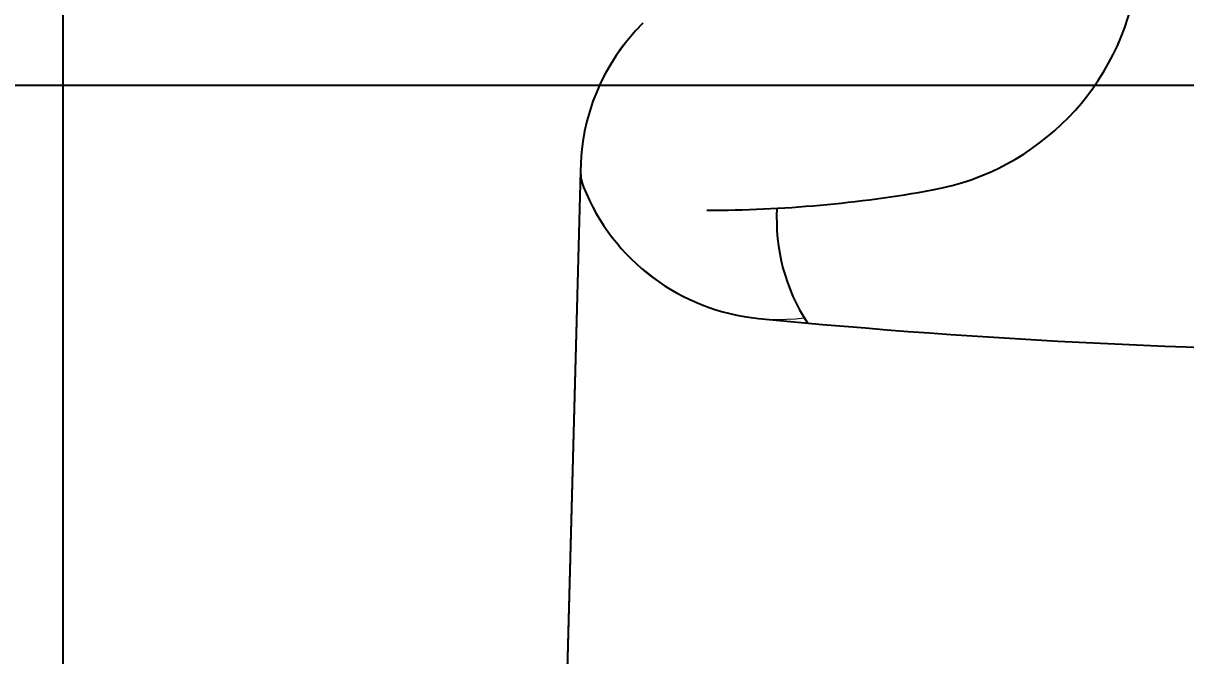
# Model space of a CAD drawing. Header units: millimetres. Extents: x 2148 to 2681, y 758 to 986.
# Drawn here: x 2413.1263 to 2413.4946, y 875.3378 to 875.5383 of the extents above; entities that cross this region are included whole.
import ezdxf

# ---------------------------------------------------------------- set-up
doc = ezdxf.new("R2010")
doc.units = ezdxf.units.MM
doc.linetypes.add('CENTER2', pattern=[28.575000000000003, 19.05, -3.175, 3.175, -3.175])
for name, color, linetype in [('0.1', 193, 'Continuous'), ('0.4', 121, 'Continuous'), ('cladding', 2, 'Continuous'), ('FIXTURE', 1, 'Continuous'), ('S_GRID LINES', 252, 'Continuous')]:
    doc.layers.add(name, color=color, linetype=linetype)
doc.styles.add('ARIALNW', font='ARIALN.TTF')
doc.dimstyles.new('DIM 100', dxfattribs={"dimtxt": 0.2, "dimasz": 0.2, "dimexe": 0.1, "dimexo": 0, "dimgap": 0.05, "dimtad": 1, "dimzin": 0, "dimdsep": 46, "dimtxsty": 'ARIALNW', "dimcen": 0.09, "dimclrd": 6, "dimclre": 6, "dimclrt": 13, "dimadec": 0, "dimazin": 0, "dimtfac": 1, "dimtofl": 0, "dimtmove": 2, "dimatfit": 3, "dimfxl": 1, "dimtolj": 1, "dimtzin": 0, "dimarcsym": 0})

# ---------------------------------------------------------------- blocks, each defined once
blk = doc.blocks.new('*D2553')
at = {"layer": 'Defpoints', "color": 0, "transparency": 16777216}
for p in [(2415.061468500962, 875.8262668955241, 2.262084296715137e-08), (2412.813836316725, 874.8627115357962, -2.512831088138871e-08), (2415.061468500962, 874.0766200855376)]:
    blk.add_point(p, dxfattribs=at)
at = {"layer": 'FIXTURE', "color": 6, "lineweight": -2, "transparency": 16777216}
for p, q in [((2415.061468500962, 875.8262668955241), (2415.061468500962, 873.9766200855375)), ((2412.813836316725, 874.8627115357962), (2412.813836316725, 873.9766200855375)), ((2413.013836316724, 874.0766200855376), (2414.861468500962, 874.0766200855376))]:
    blk.add_line(p, q, dxfattribs=at)
at = {"layer": 'FIXTURE', "color": 6, "transparency": 16777216}
for points in [[(2413.013836316724, 874.1099534188709), (2413.013836316724, 874.0432867522043), (2412.813836316725, 874.0766200855376)], [(2414.861468500962, 874.1099534188709), (2414.861468500962, 874.0432867522043), (2415.061468500962, 874.0766200855376)]]:
    blk.add_solid(points, dxfattribs=at)
at = {"layer": 'FIXTURE', "color": 13, "transparency": 16777216, "insert": (2413.937652408843, 874.279791981854), "char_height": 0.3, "attachment_point": 5, "style": 'ARIALNW'}
blk.add_mtext('\\A1;2.25', dxfattribs=at)

msp = doc.modelspace()

# ---------------------------------------------------------------- linework, layer by layer
at = {"layer": '0.1'}
msp.add_line((2413.302878759995, 875.4913579669908, -2.220439746692983e-08), (2413.296342723645, 875.2475279516318, -2.220439746692983e-08), dxfattribs=at)
msp.add_line((2413.302878759995, 875.4913579669908, -2.220439746692983e-08), (2413.296342723645, 875.2475279516318, -2.220439746692983e-08), dxfattribs=at)
msp.add_line((2413.302878759995, 875.4913579669908, -2.220439746692983e-08), (2413.296342723645, 875.2475279516318, -2.220439746692983e-08), dxfattribs=at)
msp.add_line((2413.302878759995, 875.4913579669908, -2.220439746692983e-08), (2413.296342723645, 875.2475279516318, -2.220439746692983e-08), dxfattribs=at)
msp.add_line((2413.302878759995, 875.4913579669908, -2.220439746692983e-08), (2413.296342723645, 875.2475279516318, -2.220439746692983e-08), dxfattribs=at)
msp.add_line((2413.302878759995, 875.4913579669908, -2.220439746692983e-08), (2413.296342723645, 875.2475279516318, -2.220439746692983e-08), dxfattribs=at)
msp.add_line((2413.302878759995, 875.4913579669908, -2.220439746692983e-08), (2413.296342723645, 875.2475279516318, -2.220439746692983e-08), dxfattribs=at)
msp.add_line((2413.302878759995, 875.4913579669908, -2.220439746692983e-08), (2413.296342723645, 875.2475279516318, -2.220439746692983e-08), dxfattribs=at)
msp.add_line((2413.302878759995, 875.4913579669908, -2.220439746692983e-08), (2413.296342723645, 875.2475279516318, -2.220439746692983e-08), dxfattribs=at)
msp.add_line((2413.302878759995, 875.4913579669908, -2.220439746692983e-08), (2413.296342723645, 875.2475279516318, -2.220439746692983e-08), dxfattribs=at)
for centre, radius, start, end in [((2413.400054480697, 875.5641621430066, -2.220439746692983e-08), 0.079999799998, 280.2928170142474, 351.3901035833377), ((2413.400054480697, 875.5641621430066, -2.220439746692983e-08), 0.079999799998, 280.2928170142474, 351.3901035833377), ((2413.400054480697, 875.5641621430066, -2.220439746692983e-08), 0.079999799998, 280.2928170142474, 351.3901035833377), ((2413.400054480697, 875.5641621430066, -2.220439746692983e-08), 0.079999799998, 280.2928170142474, 351.3901035833377), ((2413.400054480697, 875.5641621430066, -2.220439746692983e-08), 0.079999799998, 280.2928170142474, 351.3901035833377), ((2413.400054480697, 875.5641621430066, -2.220439746692983e-08), 0.079999799998, 280.2928170142474, 351.3901035833377), ((2413.400054480697, 875.5641621430066, -2.220439746692983e-08), 0.079999799998, 280.2928170142474, 351.3901035833377), ((2413.400054480697, 875.5641621430066, -2.220439746692983e-08), 0.079999799998, 280.2928170142474, 351.3901035833377), ((2413.400054480697, 875.5641621430066, -2.220439746692983e-08), 0.079999799998, 280.2928170142474, 351.3901035833377), ((2413.400054480697, 875.5641621430066, -2.220439746692983e-08), 0.079999799998, 280.2928170142474, 351.3901035833377), ((2413.369543986124, 875.4909458427817, -2.220439746692983e-08), 0.06666649999833334, 134.7601460619182, 180), ((2413.369543986124, 875.4909458427817, -2.220439746692983e-08), 0.06666649999833334, 134.7601460619182, 180), ((2413.369543986124, 875.4909458427817, -2.220439746692983e-08), 0.06666649999833334, 134.7601460619182, 180), ((2413.369543986124, 875.4909458427817, -2.220439746692983e-08), 0.06666649999833334, 134.7601460619182, 180), ((2413.369543986124, 875.4909458427817, -2.220439746692983e-08), 0.06666649999833334, 134.7601460619182, 180), ((2413.369543986124, 875.4909458427817, -2.220439746692983e-08), 0.06666649999833334, 134.7601460619182, 180), ((2413.369543986124, 875.4909458427817, -2.220439746692983e-08), 0.06666649999833334, 134.7601460619182, 180), ((2413.369543986124, 875.4909458427817, -2.220439746692983e-08), 0.06666649999833334, 134.7601460619182, 180), ((2413.369543986124, 875.4909458427817, -2.220439746692983e-08), 0.06666649999833334, 134.7601460619182, 180), ((2413.369543986124, 875.4909458427817, -2.220439746692983e-08), 0.06666649999833334, 134.7601460619182, 180), ((2413.316211805204, 875.491275542149, -2.220439746692983e-08), 0.01333329999966667, 179.645802206505, 201.7947486951711), ((2413.316211805204, 875.491275542149, -2.220439746692983e-08), 0.01333329999966667, 179.645802206505, 201.7947486951711), ((2413.316211805204, 875.491275542149, -2.220439746692983e-08), 0.01333329999966667, 179.645802206505, 201.7947486951711), ((2413.316211805204, 875.491275542149, -2.220439746692983e-08), 0.01333329999966667, 179.645802206505, 201.7947486951711), ((2413.316211805204, 875.491275542149, -2.220439746692983e-08), 0.01333329999966667, 179.645802206505, 201.7947486951711), ((2413.316211805204, 875.491275542149, -2.220439746692983e-08), 0.01333329999966667, 179.645802206505, 201.7947486951711), ((2413.316211805204, 875.491275542149, -2.220439746692983e-08), 0.01333329999966667, 179.645802206505, 201.7947486951711), ((2413.316211805204, 875.491275542149, -2.220439746692983e-08), 0.01333329999966667, 179.645802206505, 201.7947486951711), ((2413.316211805204, 875.491275542149, -2.220439746692983e-08), 0.01333329999966667, 179.645802206505, 201.7947486951711), ((2413.316211805204, 875.491275542149, -2.220439746692983e-08), 0.01333329999966667, 179.645802206505, 201.7947486951711), ((2413.365732740602, 875.5110772385331, -2.220439746692983e-08), 0.06666649999833334, 201.7947486951711, 264.4420803729362), ((2413.365732740602, 875.5110772385331, -2.220439746692983e-08), 0.06666649999833334, 201.7947486951711, 264.4420803729362), ((2413.365732740602, 875.5110772385331, -2.220439746692983e-08), 0.06666649999833334, 201.7947486951711, 264.4420803729362), ((2413.365732740602, 875.5110772385331, -2.220439746692983e-08), 0.06666649999833334, 201.7947486951711, 264.4420803729362), ((2413.365732740602, 875.5110772385331, -2.220439746692983e-08), 0.06666649999833334, 201.7947486951711, 264.4420803729362), ((2413.365732740602, 875.5110772385331, -2.220439746692983e-08), 0.06666649999833334, 201.7947486951711, 264.4420803729362), ((2413.365732740602, 875.5110772385331, -2.220439746692983e-08), 0.06666649999833334, 201.7947486951711, 264.4420803729362), ((2413.365732740602, 875.5110772385331, -2.220439746692983e-08), 0.06666649999833334, 201.7947486951711, 264.4420803729362), ((2413.365732740602, 875.5110772385331, -2.220439746692983e-08), 0.06666649999833334, 201.7947486951711, 264.4420803729362), ((2413.365732740602, 875.5110772385331, -2.220439746692983e-08), 0.06666649999833334, 201.7947486951711, 264.4420803729362), ((2413.342877386129, 875.879011738604, -2.220439746692983e-08), 0.3999989999899999, 270, 280.2928170142474), ((2413.342877386129, 875.879011738604, -2.220439746692983e-08), 0.3999989999899999, 270, 280.2928170142474), ((2413.342877386129, 875.879011738604, -2.220439746692983e-08), 0.3999989999899999, 270, 280.2928170142474), ((2413.342877386129, 875.879011738604, -2.220439746692983e-08), 0.3999989999899999, 270, 280.2928170142474), ((2413.342877386129, 875.879011738604, -2.220439746692983e-08), 0.3999989999899999, 270, 280.2928170142474), ((2413.342877386129, 875.879011738604, -2.220439746692983e-08), 0.3999989999899999, 270, 280.2928170142474), ((2413.342877386129, 875.879011738604, -2.220439746692983e-08), 0.3999989999899999, 270, 280.2928170142474), ((2413.342877386129, 875.879011738604, -2.220439746692983e-08), 0.3999989999899999, 270, 280.2928170142474), ((2413.342877386129, 875.879011738604, -2.220439746692983e-08), 0.3999989999899999, 270, 280.2928170142474), ((2413.342877386129, 875.879011738604, -2.220439746692983e-08), 0.3999989999899999, 270, 280.2928170142474), ((2413.424996487001, 875.4760717139823, -2.220439746692983e-08), 0.05999984999849999, 176.5994620843722, 213.1383205242396), ((2413.424996487001, 875.4760717139823, -2.220439746692983e-08), 0.05999984999849999, 176.5994620843722, 213.1383205242396), ((2413.424996487001, 875.4760717139823, -2.220439746692983e-08), 0.05999984999849999, 176.5994620843722, 213.1383205242396), ((2413.424996487001, 875.4760717139823, -2.220439746692983e-08), 0.05999984999849999, 176.5994620843722, 213.1383205242396), ((2413.424996487001, 875.4760717139823, -2.220439746692983e-08), 0.05999984999849999, 176.5994620843722, 213.1383205242396), ((2413.424996487001, 875.4760717139823, -2.220439746692983e-08), 0.05999984999849999, 176.5994620843722, 213.1383205242396), ((2413.424996487001, 875.4760717139823, -2.220439746692983e-08), 0.05999984999849999, 176.5994620843722, 213.1383205242396), ((2413.424996487001, 875.4760717139823, -2.220439746692983e-08), 0.05999984999849999, 176.5994620843722, 213.1383205242396), ((2413.424996487001, 875.4760717139823, -2.220439746692983e-08), 0.05999984999849999, 176.5994620843722, 213.1383205242396), ((2413.424996487001, 875.4760717139823, -2.220439746692983e-08), 0.05999984999849999, 176.5994620843722, 213.1383205242396), ((2413.576210136109, 877.6740478898523, -2.220439746692983e-08), 2.239853738247487, 264.4420803729362, 275.5579196270638), ((2413.576210136109, 877.6740478898523, -2.220439746692983e-08), 2.239853738247487, 264.4420803729362, 275.5579196270638), ((2413.576210136109, 877.6740478898523, -2.220439746692983e-08), 2.239853738247487, 264.4420803729362, 275.5579196270638), ((2413.576210136109, 877.6740478898523, -2.220439746692983e-08), 2.239853738247487, 264.4420803729362, 275.5579196270638), ((2413.576210136109, 877.6740478898523, -2.220439746692983e-08), 2.239853738247487, 264.4420803729362, 275.5579196270638), ((2413.576210136109, 877.6740478898523, -2.220439746692983e-08), 2.239853738247487, 264.4420803729362, 275.5579196270638), ((2413.576210136109, 877.6740478898523, -2.220439746692983e-08), 2.239853738247487, 264.4420803729362, 275.5579196270638), ((2413.576210136109, 877.6740478898523, -2.220439746692983e-08), 2.239853738247487, 264.4420803729362, 275.5579196270638), ((2413.576210136109, 877.6740478898523, -2.220439746692983e-08), 2.239853738247487, 264.4420803729362, 275.5579196270638), ((2413.576210136109, 877.6740478898523, -2.220439746692983e-08), 2.239853738247487, 264.4420803729362, 275.5579196270638)]:
    msp.add_arc(centre, radius, start, end, dxfattribs=at)
at = {"layer": '0.4', "color": 193, "lineweight": 0, "ltscale": 0.5}
msp.add_line((2413.296342723645, 875.2475279516318, -2.220439746692983e-08), (2413.302878759995, 875.4913579669908, -2.220439746692983e-08), dxfattribs=at)
msp.add_line((2413.296342723645, 875.2475279516318, -2.220439746692983e-08), (2413.302878759995, 875.4913579669908, -2.220439746692983e-08), dxfattribs=at)
msp.add_line((2413.296342723645, 875.2475279516318, -2.220439746692983e-08), (2413.302878759995, 875.4913579669908, -2.220439746692983e-08), dxfattribs=at)
msp.add_line((2413.296342723645, 875.2475279516318, -2.220439746692983e-08), (2413.302878759995, 875.4913579669908, -2.220439746692983e-08), dxfattribs=at)
msp.add_line((2413.296342723645, 875.2475279516318, -2.220439746692983e-08), (2413.302878759995, 875.4913579669908, -2.220439746692983e-08), dxfattribs=at)
msp.add_line((2413.296342723645, 875.2475279516318, -2.220439746692983e-08), (2413.302878759995, 875.4913579669908, -2.220439746692983e-08), dxfattribs=at)
msp.add_line((2413.296342723645, 875.2475279516318, -2.220439746692983e-08), (2413.302878759995, 875.4913579669908, -2.220439746692983e-08), dxfattribs=at)
msp.add_line((2413.296342723645, 875.2475279516318, -2.220439746692983e-08), (2413.302878759995, 875.4913579669908, -2.220439746692983e-08), dxfattribs=at)
msp.add_line((2413.296342723645, 875.2475279516318, -2.220439746692983e-08), (2413.302878759995, 875.4913579669908, -2.220439746692983e-08), dxfattribs=at)
msp.add_line((2413.296342723645, 875.2475279516318, -2.220439746692983e-08), (2413.302878759995, 875.4913579669908, -2.220439746692983e-08), dxfattribs=at)
for centre, radius, start, end in [((2413.369543986124, 875.4909458427817, -2.220439746692983e-08), 0.06666649999835815, 134.7601460619182, 179.6458022195248), ((2413.369543986124, 875.4909458427817, -2.220439746692983e-08), 0.06666649999835815, 134.7601460619182, 179.6458022195248), ((2413.369543986124, 875.4909458427817, -2.220439746692983e-08), 0.06666649999835815, 134.7601460619182, 179.6458022195248), ((2413.369543986124, 875.4909458427817, -2.220439746692983e-08), 0.06666649999835815, 134.7601460619182, 179.6458022195248), ((2413.369543986124, 875.4909458427817, -2.220439746692983e-08), 0.06666649999835815, 134.7601460619182, 179.6458022195248), ((2413.369543986124, 875.4909458427817, -2.220439746692983e-08), 0.06666649999835815, 134.7601460619182, 179.6458022195248), ((2413.369543986124, 875.4909458427817, -2.220439746692983e-08), 0.06666649999835815, 134.7601460619182, 179.6458022195248), ((2413.369543986124, 875.4909458427817, -2.220439746692983e-08), 0.06666649999835815, 134.7601460619182, 179.6458022195248), ((2413.369543986124, 875.4909458427817, -2.220439746692983e-08), 0.06666649999835815, 134.7601460619182, 179.6458022195248), ((2413.369543986124, 875.4909458427817, -2.220439746692983e-08), 0.06666649999835815, 134.7601460619182, 179.6458022195248), ((2413.316211805204, 875.491275542149, -2.220439746692983e-08), 0.01333329999936961, 179.6458022195248, 201.7947486951711), ((2413.316211805204, 875.491275542149, -2.220439746692983e-08), 0.01333329999936961, 179.6458022195248, 201.7947486951711), ((2413.316211805204, 875.491275542149, -2.220439746692983e-08), 0.01333329999936961, 179.6458022195248, 201.7947486951711), ((2413.316211805204, 875.491275542149, -2.220439746692983e-08), 0.01333329999936961, 179.6458022195248, 201.7947486951711), ((2413.316211805204, 875.491275542149, -2.220439746692983e-08), 0.01333329999936961, 179.6458022195248, 201.7947486951711), ((2413.316211805204, 875.491275542149, -2.220439746692983e-08), 0.01333329999936961, 179.6458022195248, 201.7947486951711), ((2413.316211805204, 875.491275542149, -2.220439746692983e-08), 0.01333329999936961, 179.6458022195248, 201.7947486951711), ((2413.316211805204, 875.491275542149, -2.220439746692983e-08), 0.01333329999936961, 179.6458022195248, 201.7947486951711), ((2413.316211805204, 875.491275542149, -2.220439746692983e-08), 0.01333329999936961, 179.6458022195248, 201.7947486951711), ((2413.316211805204, 875.491275542149, -2.220439746692983e-08), 0.01333329999936961, 179.6458022195248, 201.7947486951711), ((2413.316211805204, 875.491275542149, -2.220439746692983e-08), 0.01333329999936961, 179.6458022195248, 201.7947486951711), ((2413.316211805204, 875.491275542149, -2.220439746692983e-08), 0.01333329999936961, 179.6458022195248, 201.7947486951711), ((2413.316211805204, 875.491275542149, -2.220439746692983e-08), 0.01333329999936961, 179.6458022195248, 201.7947486951711), ((2413.316211805204, 875.491275542149, -2.220439746692983e-08), 0.01333329999936961, 179.6458022195248, 201.7947486951711), ((2413.316211805204, 875.491275542149, -2.220439746692983e-08), 0.01333329999936961, 179.6458022195248, 201.7947486951711), ((2413.316211805204, 875.491275542149, -2.220439746692983e-08), 0.01333329999936961, 179.6458022195248, 201.7947486951711), ((2413.316211805204, 875.491275542149, -2.220439746692983e-08), 0.01333329999936961, 179.6458022195248, 201.7947486951711), ((2413.316211805204, 875.491275542149, -2.220439746692983e-08), 0.01333329999936961, 179.6458022195248, 201.7947486951711), ((2413.316211805204, 875.491275542149, -2.220439746692983e-08), 0.01333329999936961, 179.6458022195248, 201.7947486951711), ((2413.316211805204, 875.491275542149, -2.220439746692983e-08), 0.01333329999936961, 179.6458022195248, 201.7947486951711), ((2413.365732740602, 875.5110772385331, -2.220439746692983e-08), 0.06666649999834508, 201.7947486951711, 276.8931762814672), ((2413.365732740602, 875.5110772385331, -2.220439746692983e-08), 0.06666649999834508, 201.7947486951711, 264.4420803729362), ((2413.365732740602, 875.5110772385331, -2.220439746692983e-08), 0.06666649999834508, 201.7947486951711, 276.8931762814672), ((2413.365732740602, 875.5110772385331, -2.220439746692983e-08), 0.06666649999834508, 201.7947486951711, 264.4420803729362), ((2413.365732740602, 875.5110772385331, -2.220439746692983e-08), 0.06666649999834508, 201.7947486951711, 276.8931762814672), ((2413.365732740602, 875.5110772385331, -2.220439746692983e-08), 0.06666649999834508, 201.7947486951711, 264.4420803729362), ((2413.365732740602, 875.5110772385331, -2.220439746692983e-08), 0.06666649999834508, 201.7947486951711, 276.8931762814672), ((2413.365732740602, 875.5110772385331, -2.220439746692983e-08), 0.06666649999834508, 201.7947486951711, 264.4420803729362), ((2413.365732740602, 875.5110772385331, -2.220439746692983e-08), 0.06666649999834508, 201.7947486951711, 276.8931762814672), ((2413.365732740602, 875.5110772385331, -2.220439746692983e-08), 0.06666649999834508, 201.7947486951711, 264.4420803729362), ((2413.365732740602, 875.5110772385331, -2.220439746692983e-08), 0.06666649999834508, 201.7947486951711, 276.8931762814672), ((2413.365732740602, 875.5110772385331, -2.220439746692983e-08), 0.06666649999834508, 201.7947486951711, 264.4420803729362), ((2413.365732740602, 875.5110772385331, -2.220439746692983e-08), 0.06666649999834508, 201.7947486951711, 276.8931762814672), ((2413.365732740602, 875.5110772385331, -2.220439746692983e-08), 0.06666649999834508, 201.7947486951711, 264.4420803729362), ((2413.365732740602, 875.5110772385331, -2.220439746692983e-08), 0.06666649999834508, 201.7947486951711, 276.8931762814672), ((2413.365732740602, 875.5110772385331, -2.220439746692983e-08), 0.06666649999834508, 201.7947486951711, 264.4420803729362), ((2413.365732740602, 875.5110772385331, -2.220439746692983e-08), 0.06666649999834508, 201.7947486951711, 276.8931762814672), ((2413.365732740602, 875.5110772385331, -2.220439746692983e-08), 0.06666649999834508, 201.7947486951711, 264.4420803729362), ((2413.365732740602, 875.5110772385331, -2.220439746692983e-08), 0.06666649999834508, 201.7947486951711, 276.8931762814672), ((2413.365732740602, 875.5110772385331, -2.220439746692983e-08), 0.06666649999834508, 201.7947486951711, 264.4420803729362), ((2413.576210136109, 877.6740478898523, -2.220439746692983e-08), 2.239853738247374, 264.4420803729362, 275.5579196270638), ((2413.576210136109, 877.6740478898523, -2.220439746692983e-08), 2.239853738247374, 264.4420803729362, 275.5579196270638), ((2413.576210136109, 877.6740478898523, -2.220439746692983e-08), 2.239853738247374, 264.4420803729362, 275.5579196270638), ((2413.576210136109, 877.6740478898523, -2.220439746692983e-08), 2.239853738247374, 264.4420803729362, 275.5579196270638), ((2413.576210136109, 877.6740478898523, -2.220439746692983e-08), 2.239853738247374, 264.4420803729362, 275.5579196270638), ((2413.576210136109, 877.6740478898523, -2.220439746692983e-08), 2.239853738247374, 264.4420803729362, 275.5579196270638), ((2413.576210136109, 877.6740478898523, -2.220439746692983e-08), 2.239853738247374, 264.4420803729362, 275.5579196270638), ((2413.576210136109, 877.6740478898523, -2.220439746692983e-08), 2.239853738247374, 264.4420803729362, 275.5579196270638), ((2413.576210136109, 877.6740478898523, -2.220439746692983e-08), 2.239853738247374, 264.4420803729362, 275.5579196270638), ((2413.576210136109, 877.6740478898523, -2.220439746692983e-08), 2.239853738247374, 264.4420803729362, 275.5579196270638), ((2413.424996487001, 875.4760717139823, -2.220439746692983e-08), 0.0599998499985658, 211.3089605703985, 213.1383205242396), ((2413.424996487001, 875.4760717139823, -2.220439746692983e-08), 0.0599998499985658, 211.3089605703985, 213.1383205242396), ((2413.424996487001, 875.4760717139823, -2.220439746692983e-08), 0.0599998499985658, 211.3089605703985, 213.1383205242396), ((2413.424996487001, 875.4760717139823, -2.220439746692983e-08), 0.0599998499985658, 211.3089605703985, 213.1383205242396), ((2413.424996487001, 875.4760717139823, -2.220439746692983e-08), 0.0599998499985658, 211.3089605703985, 213.1383205242396), ((2413.424996487001, 875.4760717139823, -2.220439746692983e-08), 0.0599998499985658, 211.3089605703985, 213.1383205242396), ((2413.424996487001, 875.4760717139823, -2.220439746692983e-08), 0.0599998499985658, 211.3089605703985, 213.1383205242396), ((2413.424996487001, 875.4760717139823, -2.220439746692983e-08), 0.0599998499985658, 211.3089605703985, 213.1383205242396), ((2413.424996487001, 875.4760717139823, -2.220439746692983e-08), 0.0599998499985658, 211.3089605703985, 213.1383205242396), ((2413.424996487001, 875.4760717139823, -2.220439746692983e-08), 0.0599998499985658, 211.3089605703985, 213.1383205242396), ((2413.576210136109, 877.6740478898523, -2.220439746692983e-08), 2.239853738247374, 264.8397862288841, 268.6750715626566), ((2413.576210136109, 877.6740478898523, -2.220439746692983e-08), 2.239853738247374, 264.8397862288841, 268.6750715626566), ((2413.576210136109, 877.6740478898523, -2.220439746692983e-08), 2.239853738247374, 264.8397862288841, 268.6750715626566), ((2413.576210136109, 877.6740478898523, -2.220439746692983e-08), 2.239853738247374, 264.8397862288841, 268.6750715626566), ((2413.576210136109, 877.6740478898523, -2.220439746692983e-08), 2.239853738247374, 264.8397862288841, 268.6750715626566), ((2413.576210136109, 877.6740478898523, -2.220439746692983e-08), 2.239853738247374, 264.8397862288841, 268.6750715626566), ((2413.576210136109, 877.6740478898523, -2.220439746692983e-08), 2.239853738247374, 264.8397862288841, 268.6750715626566), ((2413.576210136109, 877.6740478898523, -2.220439746692983e-08), 2.239853738247374, 264.8397862288841, 268.6750715626566), ((2413.576210136109, 877.6740478898523, -2.220439746692983e-08), 2.239853738247374, 264.8397862288841, 268.6750715626566), ((2413.576210136109, 877.6740478898523, -2.220439746692983e-08), 2.239853738247374, 264.8397862288841, 268.6750715626566)]:
    msp.add_arc(centre, radius, start, end, dxfattribs=at)
at = {"layer": 'cladding', "elevation": -1.437967865886895e-08}
msp.add_lwpolyline([(2412.488836316717, 875.8935079531691), (2413.138836316723, 875.8935079531691), (2413.138836316723, 875.1435079531573), (2412.488836316717, 875.1435079531573)], close=True, dxfattribs=at)
at = {"layer": 'S_GRID LINES', "linetype": 'CENTER2', "ltscale": 0.2}
msp.add_line((2426.696096799789, 875.5185079531632, -1.646909499330181e-08), (2408.267695820567, 875.5185079531632, -1.083355502920358e-08), dxfattribs=at)

# ---------------------------------------------------------------- dimensions: what is measured, and where the dimension line sits
at = {"layer": 'FIXTURE'}
dim = msp.add_linear_dim(base=(2415.061468500962, 874.0766200855376), p1=(2412.813836316725, 874.8627115357962, -2.512831088138871e-08), p2=(2415.061468500962, 875.8262668955241, 2.262084296715137e-08), dimstyle='DIM 100', override={"dimtxt": 0.3}, dxfattribs=at)
dim.commit()
dim.dimension.update_dxf_attribs({"geometry": '*D2553', "text_midpoint": (2413.937652408843, 874.279791981854)})

doc.saveas('drawing.dxf')
